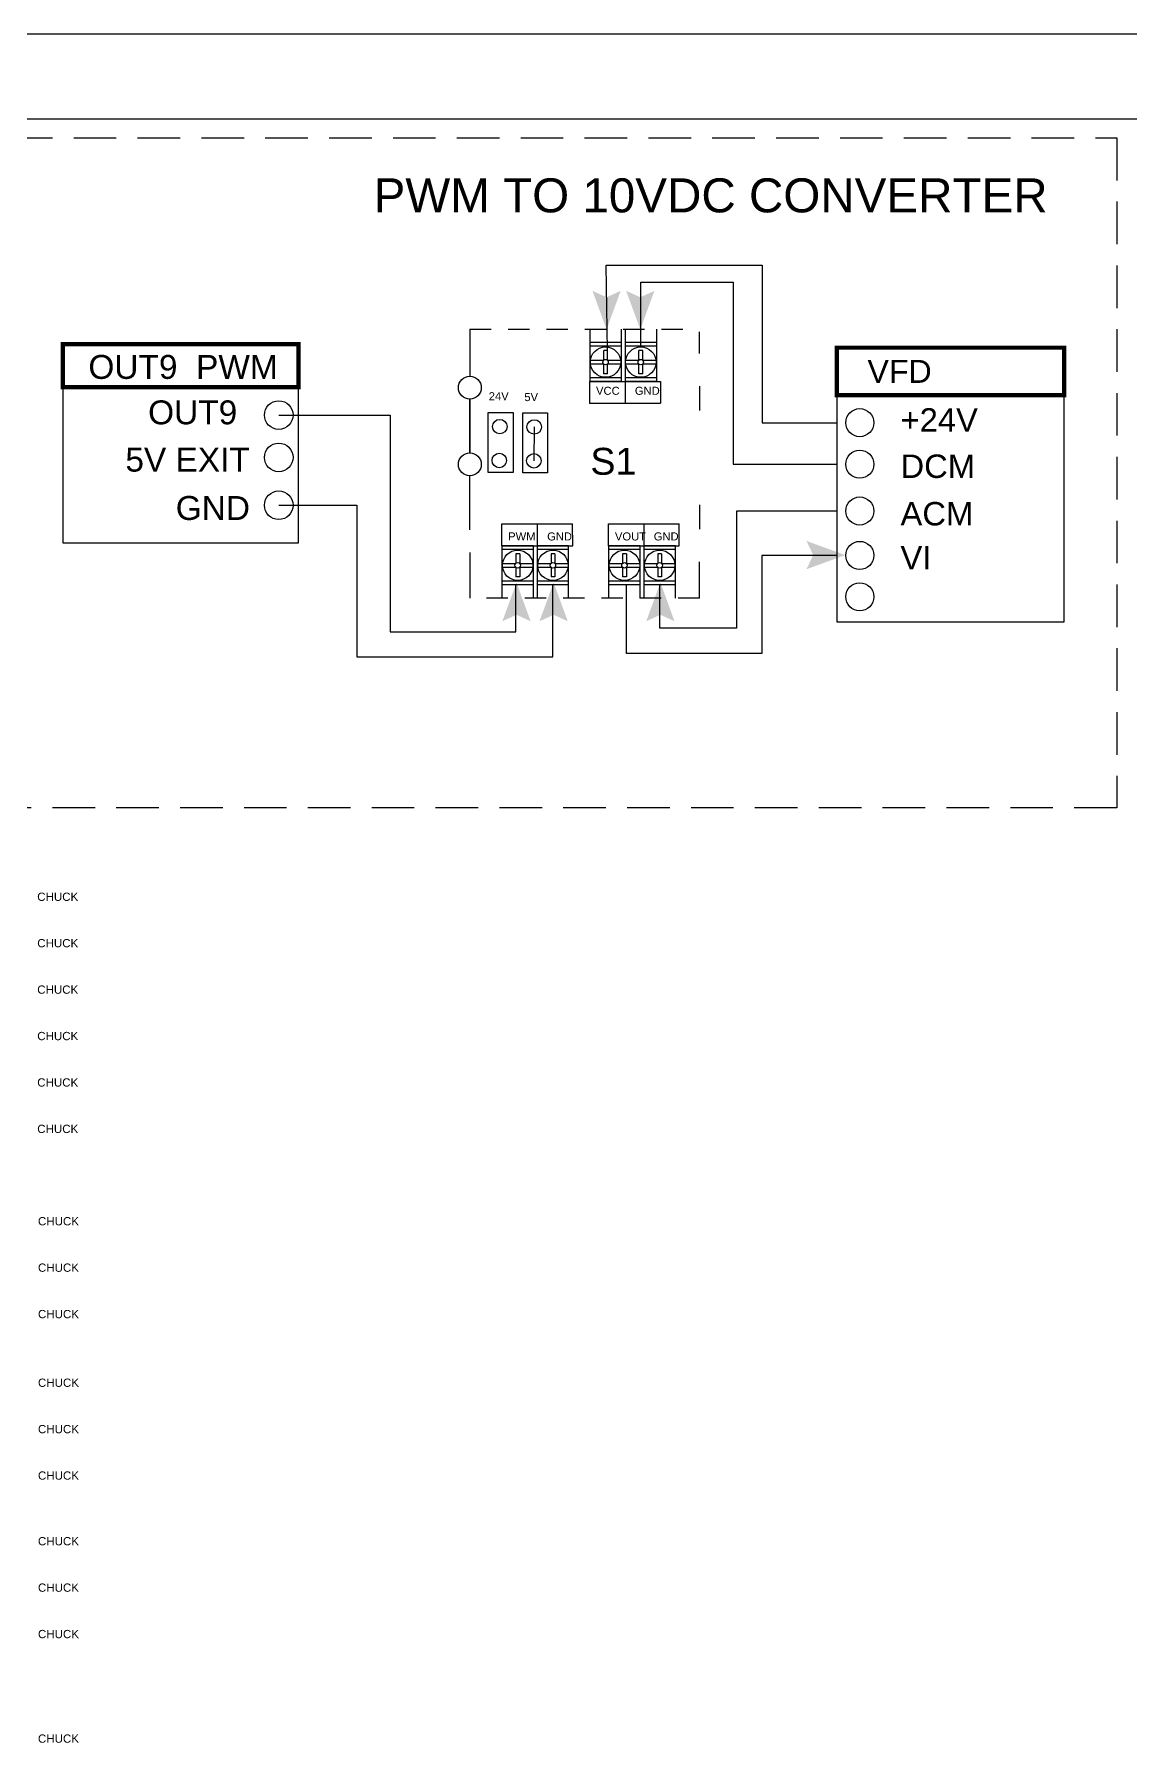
# Model space of a CAD drawing. Header units: inches. Extents: x 0 to 34.5, y 0 to 23.
# Drawn here: x 20.85 to 27.29, y 12.95 to 23 of the extents above; entities that cross this region are included whole.
import ezdxf
from ezdxf.enums import TextEntityAlignment as Align

# ---------------------------------------------------------------- set-up
doc = ezdxf.new("R2010")
doc.units = ezdxf.units.IN
doc.header["$MEASUREMENT"] = 0
for name, pattern in [('ACAD_ISO03W100', [30, 12, -18]), ('DASHED2', [0.375, 0.25, -0.125]), ('HIDDEN2', [0.1875, 0.125, -0.0625])]:
    doc.linetypes.add(name, pattern=pattern)
for name, color, linetype in [('BDYFRM', 7, 'Continuous'), ('TEMPLATE', 5, 'Continuous'), ('Title Block', 7, 'Continuous')]:
    doc.layers.add(name, color=color, linetype=linetype)
doc.styles.add('ISO Proportional', font='isocp.shx')
doc.styles.get("Standard").update_dxf_attribs({"font": 'Arial.ttf'})

# ---------------------------------------------------------------- blocks, each defined once
blk = doc.blocks.new('DUET 3')
at = {"layer": 'BDYFRM', "color": 7, "linetype": 'Continuous', "char_height": 0.03345, "width": 0.489273, "attachment_point": 5}
for insert in [(6.7391, 3.9556), (6.7391, 3.7674), (6.7391, 3.5792), (6.7391, 3.391), (6.7391, 3.2028), (6.7391, 3.0147), (6.7421, 2.6403), (6.7421, 2.4521), (6.7421, 2.2639), (6.7421, 1.9857), (6.7421, 1.7975), (6.7421, 1.6093), (6.7421, 1.3432), (6.7421, 1.155), (6.7421, 0.9668), (6.7421, 0.543)]:
    blk.add_mtext('CHUCK ', dxfattribs=dict(at, insert=insert))
blk = doc.blocks.new('PWM TO ANALOGE')
h = blk.add_hatch(color=256)
h.dxf.hatch_style = 1
h.paths.add_polyline_path([(4.083, 2.834), (4, 3.061), (4.083, 3.023), (4.166, 3.061)])
h = blk.add_hatch(color=256)
h.dxf.hatch_style = 1
h.paths.add_polyline_path([(4.281, 2.834), (4.198, 3.061), (4.281, 3.023), (4.364, 3.061)])
h = blk.add_hatch(color=256)
h.dxf.hatch_style = 1
h.paths.add_polyline_path([(5.485, 1.508), (5.257, 1.591), (5.296, 1.508), (5.257, 1.425)])
h = blk.add_hatch(color=256)
h.dxf.hatch_style = 1
h.paths.add_polyline_path([(3.554, 1.347), (3.471, 1.119), (3.554, 1.157), (3.637, 1.119)])
h = blk.add_hatch(color=256)
h.dxf.hatch_style = 1
h.paths.add_polyline_path([(3.772, 1.347), (3.689, 1.119), (3.772, 1.157), (3.855, 1.119)])
h = blk.add_hatch(color=256)
h.dxf.hatch_style = 1
h.paths.add_polyline_path([(4.399, 1.347), (4.316, 1.119), (4.399, 1.157), (4.482, 1.119)])
at = {"linetype": 'Continuous'}
for p, q in [((4.089, 2.71), (4.08, 3.212)), ((4.08, 3.212), (4.996, 3.212)), ((4.996, 3.212), (4.996, 2.286)), ((4.284, 2.735), (4.284, 3.111)), ((4.284, 3.111), (4.827, 3.111)), ((4.827, 3.111), (4.827, 2.042)), ((3.983, 2.528), (4.399, 2.528)), ((2.158, 2.331), (2.813, 2.331)), ((2.813, 2.331), (2.813, 1.057)), ((3.658, 2.261), (3.656, 2.062)), ((4.996, 2.286), (5.435, 2.286)), ((4.827, 2.042), (5.435, 2.042)), ((2.158, 1.801), (2.617, 1.801)), ((2.617, 1.801), (2.617, 0.91)), ((5.435, 1.767), (4.845, 1.767)), ((4.845, 1.767), (4.845, 1.079)), ((3.468, 1.562), (3.884, 1.562)), ((4.094, 1.562), (4.51, 1.562)), ((5.435, 1.506), (4.994, 1.506)), ((4.994, 1.506), (4.994, 0.929)), ((3.55, 1.057), (3.55, 1.333)), ((3.768, 0.91), (3.768, 1.333)), ((4.199, 0.929), (4.199, 1.333)), ((4.395, 1.079), (4.395, 1.333)), ((2.813, 1.057), (3.55, 1.057)), ((4.845, 1.079), (4.395, 1.079)), ((2.617, 0.91), (3.768, 0.91)), ((4.994, 0.929), (4.199, 0.929))]:
    blk.add_line(p, q, dxfattribs=at)
for p, q in [((4.628, 2.692), (4.628, 2.819)), ((4.628, 2.5), (4.628, 2.358)), ((4.628, 1.803), (4.628, 1.661)), ((4.628, 1.255), (4.628, 1.469))]:
    blk.add_line(p, q)
for points, const_width in [([(2.273, 2.495), (0.89, 2.495), (0.89, 2.748), (2.273, 2.748)], 0.0256), ([(6.77, 2.448), (5.435, 2.448), (5.435, 2.727), (6.77, 2.727)], 0.0245)]:
    blk.add_lwpolyline(points, close=True, dxfattribs=dict(at, const_width=const_width))
for points in [[(2.273, 2.495), (0.89, 2.495), (0.89, 1.58), (2.273, 1.58)], [(6.77, 2.448), (5.435, 2.448), (5.435, 1.115), (6.77, 1.115)]]:
    blk.add_lwpolyline(points, close=True)
for points in [[(3.534, 1.993), (3.388, 1.993), (3.388, 2.345), (3.534, 2.345)], [(3.737, 1.991), (3.591, 1.991), (3.591, 2.343), (3.737, 2.343)]]:
    blk.add_lwpolyline(points, close=True, dxfattribs=at)
at = {"color": 7}
for centre in [(3.28, 2.492), (3.28, 2.041)]:
    blk.add_circle(centre, 0.0672, dxfattribs=at)
for centre, radius in [((2.158, 2.331), 0.0841), ((5.57, 2.286), 0.0825), ((2.158, 2.082), 0.0841), ((5.57, 2.042), 0.0825), ((2.158, 1.801), 0.0841), ((5.57, 1.767), 0.0825), ((5.57, 1.506), 0.0825), ((5.57, 1.263), 0.0825)]:
    blk.add_circle(centre, radius)
at = {"linetype": 'Continuous'}
for centre in [(3.456, 2.263), (3.658, 2.261), (3.453, 2.064), (3.656, 2.062)]:
    blk.add_circle(centre, 0.0426, dxfattribs=at)
at = {"layer": 'BDYFRM', "color": 7, "linetype": 'Continuous'}
for p, q in [((3.28, 2.108), (3.28, 2.425)), ((4.628, 2.5), (4.628, 2.358)), ((4.628, 1.803), (4.628, 1.661))]:
    blk.add_line(p, q, dxfattribs=at)
at = {"layer": 'BDYFRM', "color": 7, "linetype": 'HIDDEN2'}
for points in [[(3.28, 2.835), (4.628, 2.835)], [(4.628, 1.255), (3.28, 1.255)]]:
    blk.add_lwpolyline(points, dxfattribs=at)
at = {"layer": 'BDYFRM', "color": 7, "linetype": 'Continuous'}
for points in [[(3.28, 2.835), (3.28, 2.56)], [(3.28, 2.108), (3.28, 2.425)], [(3.28, 2.425), (3.28, 2.108)], [(3.28, 1.657), (3.28, 1.974)], [(3.28, 1.523), (3.28, 1.255)]]:
    blk.add_lwpolyline(points, dxfattribs=at)
at = {"layer": 'TEMPLATE', "color": 7}
for p, q in [((3.985, 2.835), (3.985, 2.528)), ((4.169, 2.835), (4.169, 2.528)), ((4.192, 2.835), (4.192, 2.528)), ((4.376, 2.835), (4.376, 2.528)), ((4.169, 2.757), (3.985, 2.757)), ((4.169, 2.735), (3.985, 2.735)), ((4.376, 2.757), (4.192, 2.757)), ((4.376, 2.735), (4.192, 2.735)), ((3.988, 2.654), (4.066, 2.654)), ((3.988, 2.631), (4.066, 2.631)), ((4.066, 2.654), (4.066, 2.71)), ((4.089, 2.71), (4.066, 2.71)), ((4.066, 2.574), (4.066, 2.631)), ((4.089, 2.654), (4.089, 2.71)), ((4.089, 2.654), (4.167, 2.654)), ((4.089, 2.631), (4.167, 2.631)), ((4.089, 2.574), (4.089, 2.631)), ((4.195, 2.654), (4.273, 2.654)), ((4.195, 2.631), (4.273, 2.631)), ((4.273, 2.654), (4.273, 2.71)), ((4.296, 2.71), (4.273, 2.71)), ((4.273, 2.574), (4.273, 2.631)), ((4.296, 2.654), (4.296, 2.71)), ((4.296, 2.654), (4.374, 2.654)), ((4.296, 2.631), (4.374, 2.631)), ((4.296, 2.574), (4.296, 2.631)), ((3.983, 2.528), (3.983, 2.4)), ((4.169, 2.55), (3.985, 2.55)), ((4.169, 2.528), (3.985, 2.528)), ((4.089, 2.574), (4.066, 2.574)), ((4.376, 2.55), (4.192, 2.55)), ((4.376, 2.528), (4.192, 2.528)), ((4.192, 2.528), (4.192, 2.4)), ((4.296, 2.574), (4.273, 2.574)), ((4.399, 2.528), (4.399, 2.4)), ((3.983, 2.4), (4.399, 2.4)), ((3.468, 1.562), (3.468, 1.691)), ((3.468, 1.691), (3.883, 1.691)), ((3.677, 1.562), (3.677, 1.691)), ((3.884, 1.562), (3.883, 1.691)), ((4.094, 1.562), (4.094, 1.691)), ((4.094, 1.691), (4.51, 1.691)), ((4.303, 1.562), (4.303, 1.691)), ((4.51, 1.562), (4.51, 1.691)), ((3.47, 1.255), (3.47, 1.562)), ((3.653, 1.562), (3.47, 1.562)), ((3.653, 1.54), (3.47, 1.54)), ((3.55, 1.516), (3.55, 1.459)), ((3.573, 1.516), (3.55, 1.516)), ((3.573, 1.516), (3.573, 1.459)), ((3.653, 1.255), (3.653, 1.562)), ((3.677, 1.255), (3.677, 1.562)), ((3.86, 1.562), (3.677, 1.562)), ((3.86, 1.54), (3.677, 1.54)), ((3.78, 1.516), (3.757, 1.516)), ((3.757, 1.516), (3.757, 1.459)), ((3.78, 1.516), (3.78, 1.459)), ((3.86, 1.255), (3.86, 1.562)), ((4.096, 1.255), (4.096, 1.562)), ((4.28, 1.562), (4.096, 1.562)), ((4.28, 1.54), (4.096, 1.54)), ((4.176, 1.516), (4.176, 1.459)), ((4.199, 1.516), (4.176, 1.516)), ((4.199, 1.516), (4.199, 1.459)), ((4.28, 1.255), (4.28, 1.562)), ((4.303, 1.255), (4.303, 1.562)), ((4.487, 1.562), (4.303, 1.562)), ((4.487, 1.54), (4.303, 1.54)), ((4.406, 1.516), (4.384, 1.516)), ((4.384, 1.516), (4.384, 1.459)), ((4.406, 1.516), (4.406, 1.459)), ((4.487, 1.255), (4.487, 1.562)), ((3.472, 1.459), (3.55, 1.459)), ((3.472, 1.437), (3.55, 1.437)), ((3.55, 1.437), (3.55, 1.38)), ((3.573, 1.459), (3.651, 1.459)), ((3.573, 1.437), (3.573, 1.38)), ((3.573, 1.437), (3.651, 1.437)), ((3.679, 1.459), (3.757, 1.459)), ((3.679, 1.437), (3.757, 1.437)), ((3.757, 1.437), (3.757, 1.38)), ((3.78, 1.459), (3.858, 1.459)), ((3.78, 1.437), (3.78, 1.38)), ((3.78, 1.437), (3.858, 1.437)), ((4.098, 1.459), (4.176, 1.459)), ((4.098, 1.437), (4.176, 1.437)), ((4.176, 1.437), (4.176, 1.38)), ((4.199, 1.459), (4.277, 1.459)), ((4.199, 1.437), (4.199, 1.38)), ((4.199, 1.437), (4.277, 1.437)), ((4.306, 1.459), (4.383, 1.459)), ((4.306, 1.437), (4.383, 1.437)), ((4.384, 1.437), (4.384, 1.38)), ((4.406, 1.459), (4.484, 1.459)), ((4.406, 1.437), (4.406, 1.38)), ((4.406, 1.437), (4.484, 1.437)), ((3.653, 1.355), (3.47, 1.355)), ((3.653, 1.333), (3.47, 1.333)), ((3.573, 1.38), (3.55, 1.38)), ((3.86, 1.355), (3.677, 1.355)), ((3.86, 1.333), (3.677, 1.333)), ((3.78, 1.38), (3.757, 1.38)), ((4.28, 1.355), (4.096, 1.355)), ((4.28, 1.333), (4.096, 1.333)), ((4.199, 1.38), (4.176, 1.38)), ((4.487, 1.355), (4.303, 1.355)), ((4.487, 1.333), (4.303, 1.333)), ((4.406, 1.38), (4.384, 1.38))]:
    blk.add_line(p, q, dxfattribs=at)
for centre, radius in [((4.077, 2.642), 0.0893), ((4.284, 2.642), 0.0893), ((4.077, 2.642), 0.016), ((4.284, 2.642), 0.016), ((3.561, 1.448), 0.0893), ((3.768, 1.448), 0.0893), ((4.188, 1.448), 0.0893), ((4.395, 1.448), 0.0893), ((3.561, 1.448), 0.016), ((3.768, 1.448), 0.016), ((4.188, 1.448), 0.016), ((4.395, 1.448), 0.016)]:
    blk.add_circle(centre, radius, dxfattribs=at)
at = {"insert": (2.152, 2.684), "char_height": 0.1405, "attachment_point": 3}
blk.add_mtext_dynamic_manual_height_columns('OUT9  PWM', width=1.46573, gutter_width=1, heights=[0.116], dxfattribs=at)
for s, insert, char_height, width, attachment_point in [('OUT9', (1.914, 2.417), 0.1405, 1.01648, 3), ('+24V', (5.809, 2.371), 0.1377, 0.99638, 1), ('5V EXIT', (1.988, 2.139), 0.1405, 1.26822, 3), ('DCM', (5.809, 2.099), 0.1377, 1.24314, 1)]:
    blk.add_mtext(s, dxfattribs=dict(insert=insert, char_height=char_height, width=width, attachment_point=attachment_point))
for s, insert, char_height, attachment_point in [('GND', (1.989, 1.855), 0.1405, 3), ('ACM', (5.809, 1.82), 0.1377, 1), ('VI ', (5.809, 1.561), 0.1377, 1)]:
    blk.add_mtext(s, dxfattribs=dict(insert=insert, char_height=char_height, attachment_point=attachment_point))
at = {"linetype": 'ACAD_ISO03W100', "flags": 8}
blk.add_attdef('SNSNAME', (3.288, 3.52), '', height=0.2, dxfattribs=at)
at = {"linetype": 'Continuous'}
blk.add_attdef('IO_DRIVE', (5.615, 2.519), '', height=0.135, dxfattribs=at)
at = {"layer": 'BDYFRM', "color": 7, "linetype": 'Continuous', "insert": (4.123, 2.058), "char_height": 0.158, "width": 2.31007, "attachment_point": 5}
blk.add_mtext('S1', dxfattribs=at)
at = {"layer": 'TEMPLATE', "color": 7}
for s, p in [('24V', (3.391, 2.418)), ('5V', (3.6, 2.413)), ('VCC', (4.021, 2.45)), ('GND', (4.249, 2.45)), ('PWM', (3.505, 1.594)), ('GND', (3.734, 1.594)), ('VOUT', (4.132, 1.594)), ('GND', (4.36, 1.594))]:
    blk.add_text(s, height=0.0471, dxfattribs=at).set_placement(p)
blk = doc.blocks.new('Title Block')
at = {"layer": 'Title Block'}
for p, q in [((34.5, 23), (0, 23)), ((34, 22.5), (0.5, 22.5)), ((33, 22.5), (1.5, 22.5))]:
    blk.add_line(p, q, dxfattribs=at)
at = {"layer": 'Title Block', "style": 'ISO Proportional', "flags": 8}
for tag, p in [('DESIGNED_BY', (19.986, 2.419)), ('CHECKED_BY', (22.655, 2.419)), ('APPROVED_BY_DATE', (24.741, 2.419)), ('FILENAME', (27.911, 2.419)), ('DATE', (29.996, 2.419)), ('SCALE', (32.498, 2.419)), ('EDITION', (31.247, 0.75)), ('SHEET', (32.498, 0.75))]:
    blk.add_attdef(tag, text='', height=0.209, dxfattribs=at).set_placement(p, align=Align.MIDDLE_LEFT)
for tag, height, p in [('TITLE', 0.417, (30.038, 1.751)), ('OWNER', 0.417, (23.209, 1.003)), ('DRAWING_NUMBER', 0.25, (28.578, 0.917))]:
    blk.add_attdef(tag, text='', height=height, dxfattribs=at).set_placement(p, align=Align.MIDDLE)

msp = doc.modelspace()

# ---------------------------------------------------------------- linework, layer by layer
at = {"linetype": 'DASHED2'}
msp.add_lwpolyline([(27.209, 18.449), (20.709, 18.449), (20.709, 22.386), (27.209, 22.386)], close=True, dxfattribs=at)

# ---------------------------------------------------------------- block references
at = {"linetype": 'Continuous', "ltscale": 0.079}
msp.add_blockref('Title Block', (-0.004, -0.005), dxfattribs=at)
at = {"linetype": 'Continuous'}
ref = msp.add_blockref('PWM TO ANALOGE', (20.13, 18.426), dxfattribs=at)
ref.add_attrib('SNSNAME', 'PWM TO 10VDC CONVERTER', (22.845, 21.948), dxfattribs={"linetype": 'ACAD_ISO03W100', "height": 0.2})
ref.add_attrib('IO_DRIVE', 'VFD ', (25.745, 20.946), dxfattribs={"linetype": 'Continuous', "height": 0.135})
at = {"xscale": 1.449748448139349, "yscale": 1.449748448139349, "zscale": 1.449748448139349}
msp.add_blockref('DUET 3', (11.22, 12.191), dxfattribs=at)

doc.saveas('drawing.dxf')
